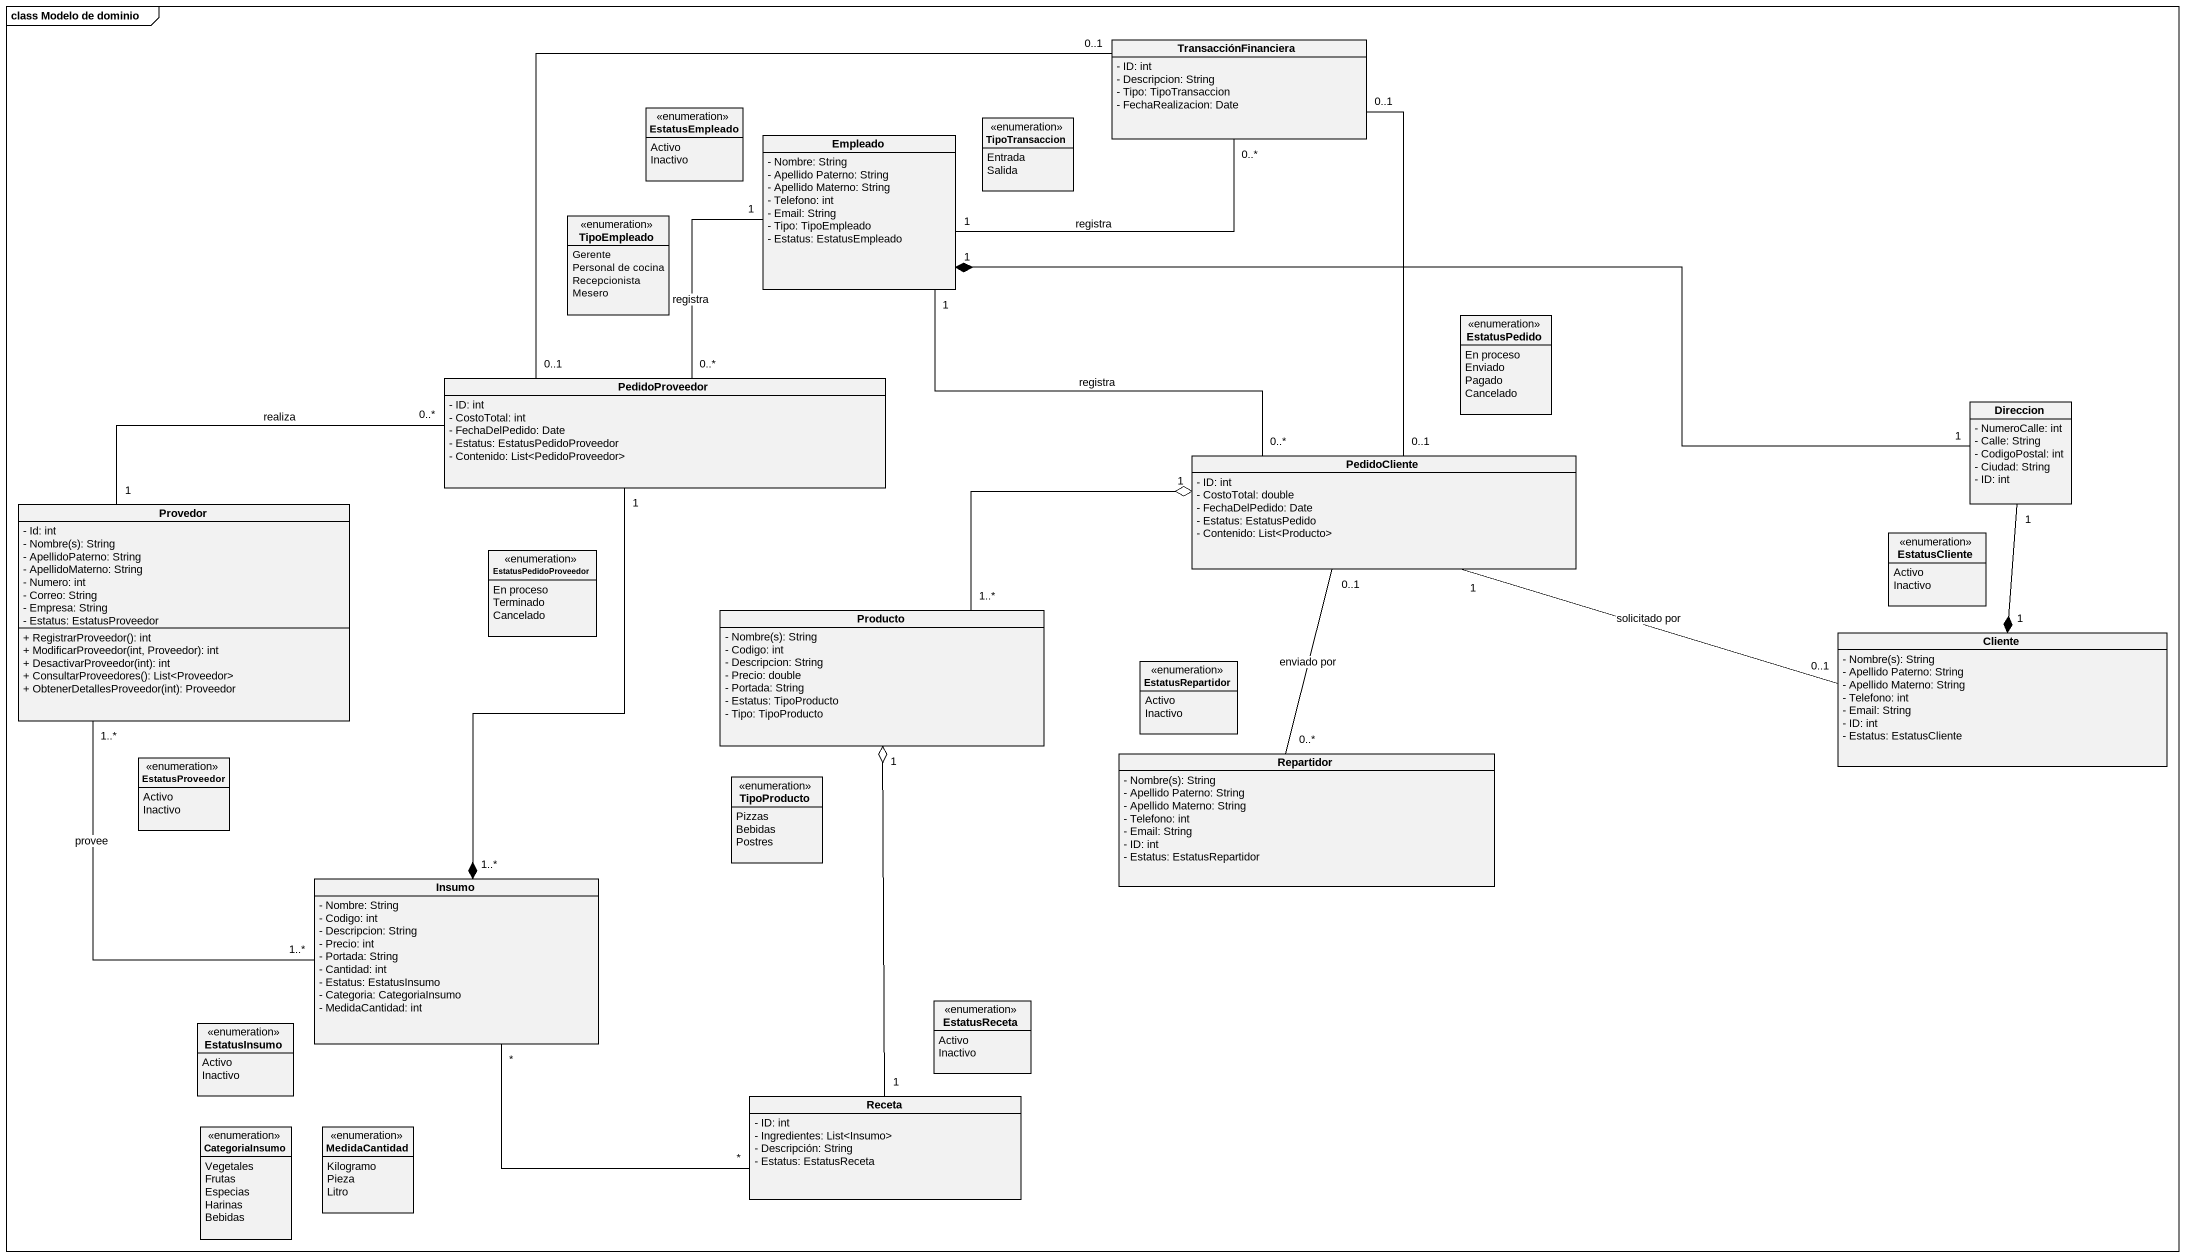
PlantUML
@startuml
mainframe class Modelo de dominio
hide circle
hide empty members
skinparam classAttributeIconSize 0
class TransacciónFinanciera {
  - ID: int
  - Descripcion: String
  - Tipo: TipoTransaccion
  - FechaRealizacion: Date
}
enum EstatusEmpleado {
  Activo
  Inactivo
}
class Empleado {
  - Nombre: String
  - Apellido Paterno: String
  - Apellido Materno: String
  - Telefono: int
  - Email: String
  - Tipo: TipoEmpleado
  - Estatus: EstatusEmpleado
}
enum TipoTransaccion {
  Entrada
  Salida
}
enum TipoEmpleado {
  Gerente
  Personal de cocina
  Recepcionista
  Mesero
}
enum EstatusPedido {
  En proceso
  Enviado
  Pagado
  Cancelado
}
class PedidoProveedor {
  - ID: int
  - CostoTotal: int
  - FechaDelPedido: Date
  - Estatus: EstatusPedidoProveedor
  - Contenido: List<PedidoProveedor>
}
class Direccion {
  - NumeroCalle: int
  - Calle: String
  - CodigoPostal: int
  - Ciudad: String
  - ID: int
}
class PedidoCliente {
  - ID: int
  - CostoTotal: double
  - FechaDelPedido: Date
  - Estatus: EstatusPedido
  - Contenido: List<Producto>
}
class Provedor {
  - Id: int
  {field} - Nombre(s): String
  - ApellidoPaterno: String
  - ApellidoMaterno: String
  - Numero: int
  - Correo: String
  - Empresa: String
  - Estatus: EstatusProveedor
  + RegistrarProveedor(): int
  + ModificarProveedor(int, Proveedor): int
  + DesactivarProveedor(int): int
  + ConsultarProveedores(): List<Proveedor>
  + ObtenerDetallesProveedor(int): Proveedor
}
enum EstatusPedidoProveedor {
  En proceso
  Terminado
  Cancelado
}
enum EstatusCliente {
  Activo
  Inactivo
}
class Producto {
  {field} - Nombre(s): String
  - Codigo: int
  - Descripcion: String
  - Precio: double
  - Portada: String
  - Estatus: TipoProducto
  - Tipo: TipoProducto
}
enum EstatusRepartidor {
  Activo
  Inactivo
}
class Cliente {
  {field} - Nombre(s): String
  - Apellido Paterno: String
  - Apellido Materno: String
  - Telefono: int
  - Email: String
  - ID: int
  - Estatus: EstatusCliente
}
enum EstatusProveedor {
  Activo
  Inactivo
}
enum TipoProducto {
  Pizzas
  Bebidas
  Postres
}
class Repartidor {
  {field} - Nombre(s): String
  - Apellido Paterno: String
  - Apellido Materno: String
  - Telefono: int
  - Email: String
  - ID: int
  - Estatus: EstatusRepartidor
}
class Insumo {
  - Nombre: String
  - Codigo: int
  - Descripcion: String
  - Precio: int
  - Portada: String
  - Cantidad: int
  - Estatus: EstatusInsumo
  - Categoria: CategoriaInsumo
  - MedidaCantidad: int
}
enum EstatusInsumo {
  Activo
  Inactivo
}
enum EstatusReceta {
  Activo
  Inactivo
}
class Receta {
  - ID: int
  - Ingredientes: List<Insumo>
  - Descripción: String
  - Estatus: EstatusReceta
}
enum CategoriaInsumo {
  Vegetales
  Frutas
  Especias
  Harinas
  Bebidas
}
enum MedidaCantidad {
  Kilogramo
  Pieza
  Litro
}
TransacciónFinanciera "0..*" -left- "1" Empleado : registra
TransacciónFinanciera "0..1" -left- "0..1" PedidoProveedor
TransacciónFinanciera "0..1" -- "0..1" PedidoCliente
Empleado "1" -- "0..*" PedidoProveedor : registra
Empleado "1" -right- "0..*" PedidoCliente : registra
PedidoProveedor "1" --* "1..*" Insumo
Direccion "1" -left-* "1" Empleado
Direccion "1" --* "1" Cliente
PedidoCliente "1" -right- "0..1" Cliente : solicitado por
Provedor "1" -right- "0..*" PedidoProveedor : realiza
Provedor "1..*" -- "1..*" Insumo : provee
Producto "1..*" -right-o "1" PedidoCliente
Repartidor "0..*" -up- "0..1" PedidoCliente : enviado por
Insumo "*" -right- "*" Receta
Receta "1" -up-o "1" Producto
@enduml
